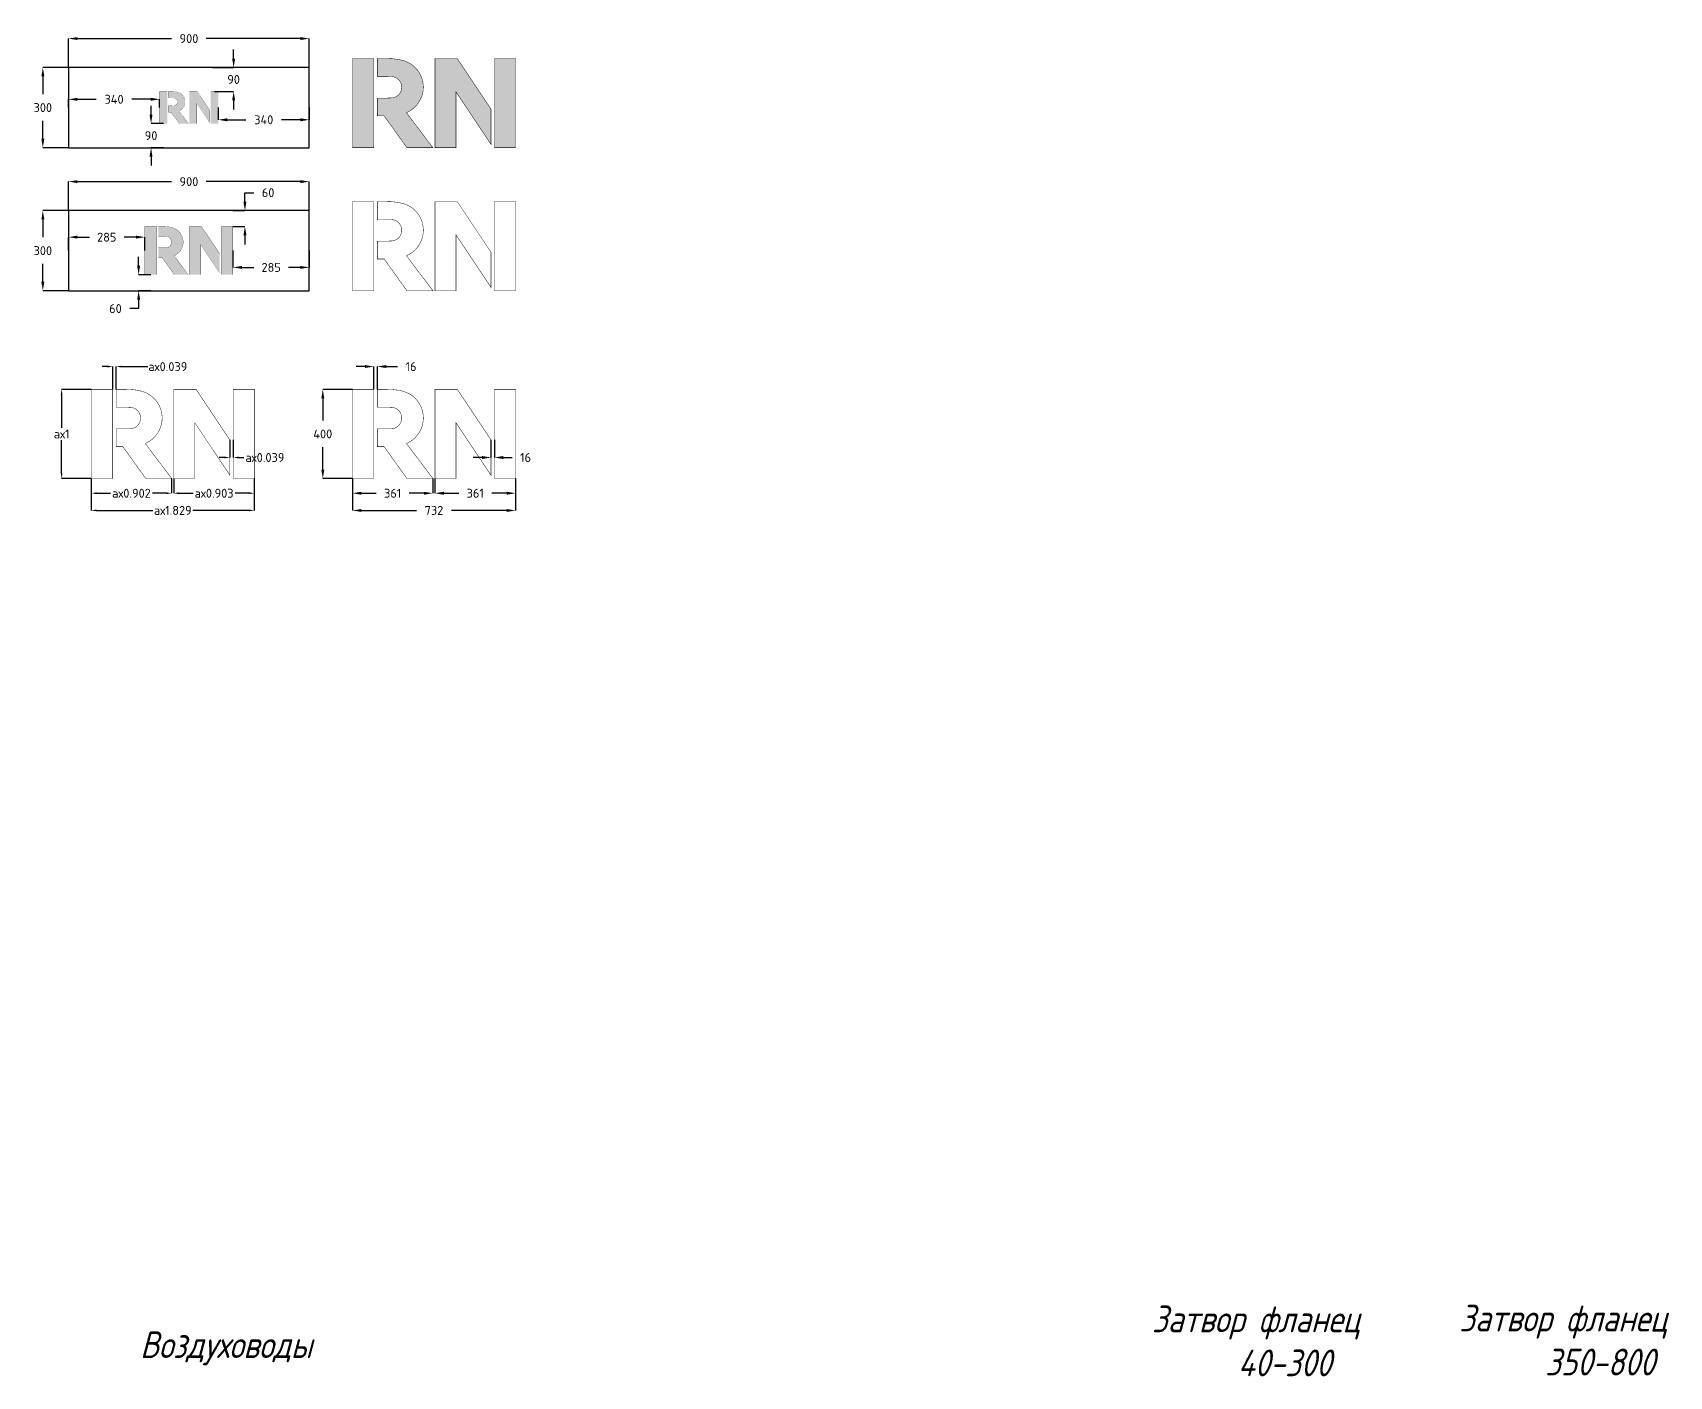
# Model space of a CAD drawing. Header units: metres. Extents: x -2077 to 53851, y -33309 to 16054.
# Drawn here: x 31529 to 49884, y -6448 to 8627 of the extents above; entities that cross this region are included whole.
import ezdxf

# ---------------------------------------------------------------- set-up
doc = ezdxf.new("R2010")
doc.units = ezdxf.units.M
doc.layers.add('Текст', color=7, linetype='Continuous', lineweight=5)
doc.styles.add('CIBT', font='romand.shx', dxfattribs={"width": 0.8, "oblique": 15})
doc.styles.add('Роман', font='isocpeur.ttf', dxfattribs={"height": 80})
doc.dimstyles.new('Роман', dxfattribs={"dimtxt": 130, "dimasz": 100, "dimexe": 0.18, "dimexo": 0.0625, "dimgap": 100, "dimtad": 0, "dimtih": 1, "dimtoh": 1, "dimdec": 0, "dimzin": 0, "dimdsep": 46, "dimtxsty": 'Роман', "dimcen": 0.09, "dimadec": 0, "dimazin": 0, "dimtfac": 1, "dimtdec": 0, "dimtofl": 0, "dimtmove": 0, "dimatfit": 3, "dimfxl": 1, "dimtolj": 1, "dimtzin": 0, "dimarcsym": 0})

# ---------------------------------------------------------------- blocks, each defined once
blk = doc.blocks.new('*D60')
at = {"color": 0, "lineweight": -2, "transparency": 16777216}
for p, q in [((32185, 3625), (32185, 3266)), ((34014, 3625), (34014, 3266)), ((32245, 3267), (32875, 3267)), ((33954, 3267), (33325, 3267))]:
    blk.add_line(p, q, dxfattribs=at)
at = {"color": 0, "transparency": 16777216}
for points in [[(32245, 3277), (32245, 3257), (32185, 3267)], [(33954, 3277), (33954, 3257), (34014, 3267)]]:
    blk.add_solid(points, dxfattribs=at)
at = {"layer": 'Defpoints', "color": 0, "transparency": 16777216}
for p in [(32185, 3625, 1), (34014, 3625, 1), (34014, 3267)]:
    blk.add_point(p, dxfattribs=at)
at = {"color": 0, "transparency": 16777216, "insert": (33100, 3267), "char_height": 100, "attachment_point": 5, "style": 'Роман'}
blk.add_mtext('\\A1;aх1.829', dxfattribs=at)
blk = doc.blocks.new('*D61')
at = {"color": 0, "lineweight": -2, "transparency": 16777216}
for p, q in [((32185, 4625), (31853, 4625)), ((31853, 4565), (31853, 4195)), ((31853, 3685), (31853, 4055)), ((32185, 3625), (31853, 3625))]:
    blk.add_line(p, q, dxfattribs=at)
at = {"color": 0, "transparency": 16777216}
for points in [[(31843, 4565), (31863, 4565), (31853, 4625)], [(31843, 3685), (31863, 3685), (31853, 3625)]]:
    blk.add_solid(points, dxfattribs=at)
at = {"layer": 'Defpoints', "color": 0, "transparency": 16777216}
for p in [(32185, 4625, 1), (31853, 3625), (32185, 3625)]:
    blk.add_point(p, dxfattribs=at)
at = {"color": 0, "transparency": 16777216, "insert": (31853, 4125), "char_height": 100, "attachment_point": 5, "style": 'Роман'}
blk.add_mtext('\\A1;aх1', dxfattribs=at)
blk = doc.blocks.new('*D62')
at = {"color": 0, "lineweight": -2, "transparency": 16777216}
for p, q in [((32185, 3624), (32185, 3460)), ((33087, 3625), (33087, 3460)), ((32245, 3460), (32401, 3460)), ((33027, 3460), (32871, 3460))]:
    blk.add_line(p, q, dxfattribs=at)
at = {"color": 0, "transparency": 16777216}
for points in [[(32245, 3470), (32245, 3450), (32185, 3460)], [(33027, 3470), (33027, 3450), (33087, 3460)]]:
    blk.add_solid(points, dxfattribs=at)
at = {"layer": 'Defpoints', "color": 0, "transparency": 16777216}
for p in [(32185, 3625), (33087, 3625, 1), (33087, 3460)]:
    blk.add_point(p, dxfattribs=at)
at = {"color": 0, "transparency": 16777216, "insert": (32636, 3460), "char_height": 100, "attachment_point": 5, "style": 'Роман'}
blk.add_mtext('\\A1;aх0.902', dxfattribs=at)
blk = doc.blocks.new('*D63')
at = {"color": 0, "lineweight": -2, "transparency": 16777216}
for p, q in [((33111, 3625), (33111, 3460)), ((34014, 3625), (34014, 3460)), ((33171, 3460), (33328, 3460)), ((33954, 3460), (33798, 3460))]:
    blk.add_line(p, q, dxfattribs=at)
at = {"color": 0, "transparency": 16777216}
for points in [[(33171, 3470), (33171, 3450), (33111, 3460)], [(33954, 3470), (33954, 3450), (34014, 3460)]]:
    blk.add_solid(points, dxfattribs=at)
at = {"layer": 'Defpoints', "color": 0, "transparency": 16777216}
for p in [(33111, 3625, 1), (34014, 3625), (34014, 3460)]:
    blk.add_point(p, dxfattribs=at)
at = {"color": 0, "transparency": 16777216, "insert": (33563, 3460), "char_height": 100, "attachment_point": 5, "style": 'Роман'}
blk.add_mtext('\\A1;aх0.903', dxfattribs=at)
blk = doc.blocks.new('*D64')
at = {"color": 0, "lineweight": -2, "transparency": 16777216}
for p, q in [((33739, 4059), (33739, 3861)), ((33778, 4059), (33778, 3861)), ((33679, 3861), (33619, 3861)), ((33838, 3861), (33898, 3861))]:
    blk.add_line(p, q, dxfattribs=at)
at = {"color": 0, "transparency": 16777216}
for points in [[(33679, 3871), (33679, 3851), (33739, 3861)], [(33838, 3871), (33838, 3851), (33778, 3861)]]:
    blk.add_solid(points, dxfattribs=at)
at = {"layer": 'Defpoints', "color": 0, "transparency": 16777216}
for p in [(33739, 4059, 1), (33778, 4059, 1), (33778, 3861)]:
    blk.add_point(p, dxfattribs=at)
at = {"color": 0, "transparency": 16777216, "insert": (34133, 3861), "char_height": 100, "attachment_point": 5, "style": 'Роман'}
blk.add_mtext('\\A1;aх0.039', dxfattribs=at)
blk = doc.blocks.new('*D65')
at = {"color": 0, "lineweight": -2, "transparency": 16777216}
for p, q in [((32366, 4881), (32306, 4881)), ((32426, 4625), (32426, 4881)), ((32465, 4625), (32465, 4881)), ((32525, 4881), (32819, 4881))]:
    blk.add_line(p, q, dxfattribs=at)
at = {"color": 0, "transparency": 16777216}
for points in [[(32366, 4891), (32366, 4871), (32426, 4881)], [(32525, 4891), (32525, 4871), (32465, 4881)]]:
    blk.add_solid(points, dxfattribs=at)
at = {"layer": 'Defpoints', "color": 0, "transparency": 16777216}
for p in [(32426, 4881), (32426, 4625, 1), (32465, 4625, 1)]:
    blk.add_point(p, dxfattribs=at)
at = {"color": 0, "transparency": 16777216, "insert": (33044, 4881), "char_height": 100, "attachment_point": 5, "style": 'Роман'}
blk.add_mtext('\\A1;aх0.039', dxfattribs=at)
blk = doc.blocks.new('*D66')
at = {"color": 0, "lineweight": -2, "transparency": 16777216}
for p, q in [((35115, 3625), (35115, 3266)), ((36944, 3625), (36944, 3266)), ((35215, 3267), (35834, 3267)), ((36844, 3267), (36224, 3267))]:
    blk.add_line(p, q, dxfattribs=at)
at = {"color": 0, "transparency": 16777216}
for points in [[(35215, 3283), (35215, 3250), (35115, 3267)], [(36844, 3283), (36844, 3250), (36944, 3267)]]:
    blk.add_solid(points, dxfattribs=at)
at = {"layer": 'Defpoints', "color": 0, "transparency": 16777216}
for p in [(35115, 3625, 1), (36944, 3625, 1), (36944, 3267)]:
    blk.add_point(p, dxfattribs=at)
at = {"color": 0, "transparency": 16777216, "insert": (36029, 3267), "char_height": 100, "attachment_point": 5, "style": 'Роман'}
blk.add_mtext('\\A1;732', dxfattribs=at)
blk = doc.blocks.new('*D67')
at = {"color": 0, "lineweight": -2, "transparency": 16777216}
for p, q in [((35115, 4625), (34782, 4625)), ((34782, 4525), (34782, 4275)), ((34782, 3725), (34782, 3975)), ((35115, 3625), (34782, 3625))]:
    blk.add_line(p, q, dxfattribs=at)
at = {"color": 0, "transparency": 16777216}
for points in [[(34766, 4525), (34799, 4525), (34782, 4625)], [(34766, 3725), (34799, 3725), (34782, 3625)]]:
    blk.add_solid(points, dxfattribs=at)
at = {"layer": 'Defpoints', "color": 0, "transparency": 16777216}
for p in [(35115, 4625, 1), (34782, 3625), (35115, 3625)]:
    blk.add_point(p, dxfattribs=at)
at = {"color": 0, "transparency": 16777216, "insert": (34782, 4125), "char_height": 100, "attachment_point": 5, "style": 'Роман'}
blk.add_mtext('\\A1;400', dxfattribs=at)
blk = doc.blocks.new('*D68')
at = {"color": 0, "lineweight": -2, "transparency": 16777216}
for p, q in [((35115, 3624), (35115, 3460)), ((36017, 3625), (36017, 3460)), ((35215, 3460), (35381, 3460)), ((35917, 3460), (35751, 3460))]:
    blk.add_line(p, q, dxfattribs=at)
at = {"color": 0, "transparency": 16777216}
for points in [[(35215, 3476), (35215, 3443), (35115, 3460)], [(35917, 3476), (35917, 3443), (36017, 3460)]]:
    blk.add_solid(points, dxfattribs=at)
at = {"layer": 'Defpoints', "color": 0, "transparency": 16777216}
for p in [(35115, 3625), (36017, 3625, 1), (36017, 3460)]:
    blk.add_point(p, dxfattribs=at)
at = {"color": 0, "transparency": 16777216, "insert": (35566, 3460), "char_height": 100, "attachment_point": 5, "style": 'Роман'}
blk.add_mtext('\\A1;361', dxfattribs=at)
blk = doc.blocks.new('*D69')
at = {"color": 0, "lineweight": -2, "transparency": 16777216}
for p, q in [((36040, 3625), (36040, 3460)), ((36944, 3625), (36944, 3460)), ((36140, 3460), (36307, 3460)), ((36844, 3460), (36677, 3460))]:
    blk.add_line(p, q, dxfattribs=at)
at = {"color": 0, "transparency": 16777216}
for points in [[(36140, 3477), (36140, 3443), (36040, 3460)], [(36844, 3477), (36844, 3443), (36944, 3460)]]:
    blk.add_solid(points, dxfattribs=at)
at = {"layer": 'Defpoints', "color": 0, "transparency": 16777216}
for p in [(36040, 3625, 1), (36944, 3625), (36944, 3460)]:
    blk.add_point(p, dxfattribs=at)
at = {"color": 0, "transparency": 16777216, "insert": (36492, 3460), "char_height": 100, "attachment_point": 5, "style": 'Роман'}
blk.add_mtext('\\A1;361', dxfattribs=at)
blk = doc.blocks.new('*D70')
at = {"color": 0, "lineweight": -2, "transparency": 16777216}
for p, q in [((36668, 4059), (36668, 3861)), ((36707, 4059), (36707, 3861)), ((36568, 3861), (36468, 3861)), ((36807, 3861), (36907, 3861))]:
    blk.add_line(p, q, dxfattribs=at)
at = {"color": 0, "transparency": 16777216}
for points in [[(36568, 3878), (36568, 3844), (36668, 3861)], [(36807, 3878), (36807, 3844), (36707, 3861)]]:
    blk.add_solid(points, dxfattribs=at)
at = {"layer": 'Defpoints', "color": 0, "transparency": 16777216}
for p in [(36668, 4059, 1), (36707, 4059, 1), (36707, 3861)]:
    blk.add_point(p, dxfattribs=at)
at = {"color": 0, "transparency": 16777216, "insert": (37057, 3861), "char_height": 100, "attachment_point": 5, "style": 'Роман'}
blk.add_mtext('\\A1;16', dxfattribs=at)
blk = doc.blocks.new('*D71')
at = {"color": 0, "lineweight": -2, "transparency": 16777216}
for p, q in [((35255, 4881), (35155, 4881)), ((35355, 4625), (35355, 4881)), ((35394, 4625), (35394, 4881)), ((35494, 4881), (35622, 4881))]:
    blk.add_line(p, q, dxfattribs=at)
at = {"color": 0, "transparency": 16777216}
for points in [[(35255, 4898), (35255, 4865), (35355, 4881)], [(35494, 4898), (35494, 4865), (35394, 4881)]]:
    blk.add_solid(points, dxfattribs=at)
at = {"layer": 'Defpoints', "color": 0, "transparency": 16777216}
for p in [(35355, 4881), (35355, 4625, 1), (35394, 4625, 1)]:
    blk.add_point(p, dxfattribs=at)
at = {"color": 0, "transparency": 16777216, "insert": (35772, 4881), "char_height": 100, "attachment_point": 5, "style": 'Роман'}
blk.add_mtext('\\A1;16', dxfattribs=at)
blk = doc.blocks.new('*D72')
at = {"color": 0, "lineweight": -2, "transparency": 16777216}
for p, q in [((31931, 8237), (31642, 8237)), ((31642, 8137), (31642, 7937)), ((31642, 7437), (31642, 7637)), ((31931, 7337), (31642, 7337))]:
    blk.add_line(p, q, dxfattribs=at)
at = {"color": 0, "transparency": 16777216}
for points in [[(31626, 8137), (31659, 8137), (31642, 8237)], [(31626, 7437), (31659, 7437), (31642, 7337)]]:
    blk.add_solid(points, dxfattribs=at)
at = {"layer": 'Defpoints', "color": 0, "transparency": 16777216}
for p in [(31931, 8237), (31642, 7337), (31931, 7337)]:
    blk.add_point(p, dxfattribs=at)
at = {"color": 0, "transparency": 16777216, "insert": (31642, 7787), "char_height": 100, "attachment_point": 5, "style": 'Роман'}
blk.add_mtext('\\A1;300', dxfattribs=at)
blk = doc.blocks.new('*D73')
at = {"color": 0, "lineweight": -2, "transparency": 16777216}
for p, q in [((31931, 8237), (31931, 8561)), ((32031, 8561), (33086, 8561)), ((34531, 8561), (33476, 8561)), ((34631, 8237), (34631, 8561))]:
    blk.add_line(p, q, dxfattribs=at)
at = {"color": 0, "transparency": 16777216}
for points in [[(32031, 8578), (32031, 8545), (31931, 8561)], [(34531, 8578), (34531, 8545), (34631, 8561)]]:
    blk.add_solid(points, dxfattribs=at)
at = {"layer": 'Defpoints', "color": 0, "transparency": 16777216}
for p in [(34631, 8561), (31931, 8237), (34631, 8237)]:
    blk.add_point(p, dxfattribs=at)
at = {"color": 0, "transparency": 16777216, "insert": (33281, 8561), "char_height": 100, "attachment_point": 5, "style": 'Роман'}
blk.add_mtext('\\A1;900', dxfattribs=at)
blk = doc.blocks.new('*D74')
at = {"color": 0, "lineweight": -2, "transparency": 16777216}
for p, q in [((31931, 7787), (31931, 7880)), ((32031, 7880), (32241, 7880)), ((32852, 7880), (32641, 7880)), ((32952, 7787), (32952, 7880))]:
    blk.add_line(p, q, dxfattribs=at)
at = {"color": 0, "transparency": 16777216}
for points in [[(32031, 7897), (32031, 7863), (31931, 7880)], [(32852, 7897), (32852, 7863), (32952, 7880)]]:
    blk.add_solid(points, dxfattribs=at)
at = {"layer": 'Defpoints', "color": 0, "transparency": 16777216}
for p in [(31931, 7787), (32952, 7880), (32952, 7787)]:
    blk.add_point(p, dxfattribs=at)
at = {"color": 0, "transparency": 16777216, "insert": (32441, 7880), "char_height": 100, "attachment_point": 5, "style": 'Роман'}
blk.add_mtext('\\A1;340', dxfattribs=at)
blk = doc.blocks.new('*D75')
at = {"color": 0, "lineweight": -2, "transparency": 16777216}
for p, q in [((33610, 7787), (33610, 7650)), ((34631, 7787), (34631, 7650)), ((33710, 7650), (33920, 7650)), ((34531, 7650), (34320, 7650))]:
    blk.add_line(p, q, dxfattribs=at)
at = {"color": 0, "transparency": 16777216}
for points in [[(33710, 7667), (33710, 7633), (33610, 7650)], [(34531, 7667), (34531, 7633), (34631, 7650)]]:
    blk.add_solid(points, dxfattribs=at)
at = {"layer": 'Defpoints', "color": 0, "transparency": 16777216}
for p in [(33610, 7787), (34631, 7787), (34631, 7650)]:
    blk.add_point(p, dxfattribs=at)
at = {"color": 0, "transparency": 16777216, "insert": (34120, 7650), "char_height": 100, "attachment_point": 5, "style": 'Роман'}
blk.add_mtext('\\A1;340', dxfattribs=at)
blk = doc.blocks.new('*D76')
at = {"color": 0, "lineweight": -2, "transparency": 16777216}
for p, q in [((33782, 8337), (33782, 8437)), ((33545, 8237), (33782, 8237)), ((33567, 7967), (33782, 7967)), ((33782, 7867), (33782, 7767))]:
    blk.add_line(p, q, dxfattribs=at)
at = {"color": 0, "transparency": 16777216}
for points in [[(33766, 8337), (33799, 8337), (33782, 8237)], [(33766, 7867), (33799, 7867), (33782, 7967)]]:
    blk.add_solid(points, dxfattribs=at)
at = {"layer": 'Defpoints', "color": 0, "transparency": 16777216}
for p in [(33545, 8237), (33567, 7967), (33782, 7967)]:
    blk.add_point(p, dxfattribs=at)
at = {"color": 0, "transparency": 16777216, "insert": (33782, 8102), "char_height": 100, "attachment_point": 5, "style": 'Роман'}
blk.add_mtext('\\A1;90', dxfattribs=at)
blk = doc.blocks.new('*D77')
at = {"color": 0, "lineweight": -2, "transparency": 16777216}
for p, q in [((32856, 7707), (32856, 7807)), ((32995, 7607), (32856, 7607)), ((32999, 7337), (32856, 7337)), ((32856, 7237), (32856, 7137))]:
    blk.add_line(p, q, dxfattribs=at)
at = {"color": 0, "transparency": 16777216}
for points in [[(32839, 7707), (32872, 7707), (32856, 7607)], [(32839, 7237), (32872, 7237), (32856, 7337)]]:
    blk.add_solid(points, dxfattribs=at)
at = {"layer": 'Defpoints', "color": 0, "transparency": 16777216}
for p in [(32856, 7607), (32995, 7607), (32999, 7337)]:
    blk.add_point(p, dxfattribs=at)
at = {"color": 0, "transparency": 16777216, "insert": (32856, 7472), "char_height": 100, "attachment_point": 5, "style": 'Роман'}
blk.add_mtext('\\A1;90', dxfattribs=at)
blk = doc.blocks.new('*D78')
at = {"color": 0, "lineweight": -2, "transparency": 16777216}
for p, q in [((31931, 6182), (31931, 6334)), ((32031, 6333), (32164, 6333)), ((32687, 6333), (32554, 6333)), ((32787, 6182), (32787, 6334))]:
    blk.add_line(p, q, dxfattribs=at)
at = {"color": 0, "transparency": 16777216}
for points in [[(32031, 6350), (32031, 6317), (31931, 6333)], [(32687, 6350), (32687, 6317), (32787, 6333)]]:
    blk.add_solid(points, dxfattribs=at)
at = {"layer": 'Defpoints', "color": 0, "transparency": 16777216}
for p in [(32787, 6333), (31931, 6182), (32787, 6182)]:
    blk.add_point(p, dxfattribs=at)
at = {"color": 0, "transparency": 16777216, "insert": (32359, 6333), "char_height": 100, "attachment_point": 5, "style": 'Роман'}
blk.add_mtext('\\A1;285', dxfattribs=at)
blk = doc.blocks.new('*D79')
at = {"color": 0, "lineweight": -2, "transparency": 16777216}
for p, q in [((33775, 6182), (33775, 5994)), ((34631, 6182), (34631, 5994)), ((33875, 5994), (34008, 5994)), ((34531, 5994), (34398, 5994))]:
    blk.add_line(p, q, dxfattribs=at)
at = {"color": 0, "transparency": 16777216}
for points in [[(33875, 6010), (33875, 5977), (33775, 5994)], [(34531, 6010), (34531, 5977), (34631, 5994)]]:
    blk.add_solid(points, dxfattribs=at)
at = {"layer": 'Defpoints', "color": 0, "transparency": 16777216}
for p in [(33775, 6182), (34631, 6182), (34631, 5994)]:
    blk.add_point(p, dxfattribs=at)
at = {"color": 0, "transparency": 16777216, "insert": (34203, 5994), "char_height": 100, "attachment_point": 5, "style": 'Роман'}
blk.add_mtext('\\A1;285', dxfattribs=at)
blk = doc.blocks.new('*D80')
at = {"color": 0, "lineweight": -2, "transparency": 16777216}
for p, q in [((33909, 6732), (33909, 6832)), ((33909, 6832), (34009, 6832)), ((33775, 6632), (33909, 6632)), ((33775, 6452), (33909, 6452)), ((33909, 6352), (33909, 6252))]:
    blk.add_line(p, q, dxfattribs=at)
at = {"color": 0, "transparency": 16777216}
for points in [[(33892, 6732), (33926, 6732), (33909, 6632)], [(33892, 6352), (33926, 6352), (33909, 6452)]]:
    blk.add_solid(points, dxfattribs=at)
at = {"layer": 'Defpoints', "color": 0, "transparency": 16777216}
for p in [(33775, 6632), (33909, 6632), (33775, 6452)]:
    blk.add_point(p, dxfattribs=at)
at = {"color": 0, "transparency": 16777216, "insert": (34169, 6832), "char_height": 100, "attachment_point": 5, "style": 'Роман'}
blk.add_mtext('\\A1;60', dxfattribs=at)
blk = doc.blocks.new('*D81')
at = {"color": 0, "lineweight": -2, "transparency": 16777216}
for p, q in [((32717, 6012), (32717, 6112)), ((32852, 5912), (32717, 5912)), ((32852, 5732), (32717, 5732)), ((32717, 5532), (32617, 5532)), ((32717, 5632), (32717, 5532))]:
    blk.add_line(p, q, dxfattribs=at)
at = {"color": 0, "transparency": 16777216}
for points in [[(32700, 6012), (32733, 6012), (32717, 5912)], [(32700, 5632), (32733, 5632), (32717, 5732)]]:
    blk.add_solid(points, dxfattribs=at)
at = {"layer": 'Defpoints', "color": 0, "transparency": 16777216}
for p in [(32852, 5912), (32717, 5732), (32852, 5732)]:
    blk.add_point(p, dxfattribs=at)
at = {"color": 0, "transparency": 16777216, "insert": (32457, 5532), "char_height": 100, "attachment_point": 5, "style": 'Роман'}
blk.add_mtext('\\A1;60', dxfattribs=at)
blk = doc.blocks.new('*D82')
at = {"color": 0, "lineweight": -2, "transparency": 16777216}
for p, q in [((31931, 6632), (31642, 6632)), ((31642, 6532), (31642, 6332)), ((31642, 5832), (31642, 6032)), ((31931, 5732), (31642, 5732))]:
    blk.add_line(p, q, dxfattribs=at)
at = {"color": 0, "transparency": 16777216}
for points in [[(31626, 6532), (31659, 6532), (31642, 6632)], [(31626, 5832), (31659, 5832), (31642, 5732)]]:
    blk.add_solid(points, dxfattribs=at)
at = {"layer": 'Defpoints', "color": 0, "transparency": 16777216}
for p in [(31931, 6632), (31642, 5732), (31931, 5732)]:
    blk.add_point(p, dxfattribs=at)
at = {"color": 0, "transparency": 16777216, "insert": (31642, 6182), "char_height": 100, "attachment_point": 5, "style": 'Роман'}
blk.add_mtext('\\A1;300', dxfattribs=at)
blk = doc.blocks.new('*D83')
at = {"color": 0, "lineweight": -2, "transparency": 16777216}
for p, q in [((31931, 6632), (31931, 6956)), ((32031, 6956), (33086, 6956)), ((34531, 6956), (33476, 6956)), ((34631, 6632), (34631, 6956))]:
    blk.add_line(p, q, dxfattribs=at)
at = {"color": 0, "transparency": 16777216}
for points in [[(32031, 6973), (32031, 6940), (31931, 6956)], [(34531, 6973), (34531, 6940), (34631, 6956)]]:
    blk.add_solid(points, dxfattribs=at)
at = {"layer": 'Defpoints', "color": 0, "transparency": 16777216}
for p in [(34631, 6956), (31931, 6632), (34631, 6632)]:
    blk.add_point(p, dxfattribs=at)
at = {"color": 0, "transparency": 16777216, "insert": (33281, 6956), "char_height": 100, "attachment_point": 5, "style": 'Роман'}
blk.add_mtext('\\A1;900', dxfattribs=at)

msp = doc.modelspace()

# ---------------------------------------------------------------- hatches: boundary and pattern name
h = msp.add_hatch(color=256)
h.dxf.hatch_style = 1
h.paths.add_polyline_path([(35355.3486, 8337.0424), (35114.7831, 8337.0424), (35114.7831, 7337.0424), (35355.3486, 7337.0424)])
h.paths.add_polyline_path([(35671.1423, 8318.4595, 0.0622329468), (35502.1768, 8337.0422), (35394.4118, 8337.0424), (35394.4118, 8137.0344), (35517.5717, 8137.0344), (35561.4592, 8134.8438, -0.8964682095), (35559.3039, 7895.4235), (35502.1768, 7893.6914), (35394.4118, 7893.6914), (35394.4118, 7693.6834), (35470.0357, 7693.6834), (35725.9827, 7337.042), (36016.8915, 7337.042), (35720.4192, 7729.9967, 0.7238909104)])
h.paths.add_polyline_path([(36276.73, 7962.2183), (36668.43, 7374.6606), (36668.43, 7770.462), (36290.7147, 8337.0424), (36276.73, 8337.0424), (36040.3714, 8337.0424), (36040.3714, 7337.0424), (36276.73, 7337.0424)])
h.paths.add_polyline_path([(36943.8521, 8337.0424), (36707.4934, 8337.0424), (36707.4934, 7337.0424), (36943.8521, 7337.0424)])
h = msp.add_hatch(color=256)
h.dxf.hatch_style = 1
h.paths.add_polyline_path([(33038.1052, 7967.0423), (32951.5017, 7967.0423), (32951.5017, 7607.0426), (33038.1052, 7607.0426)])
h = msp.add_hatch(color=256)
h.dxf.hatch_style = 1
h.paths.add_polyline_path([(33151.7908, 7960.3524, 0.0622329468), (33090.9633, 7967.0422), (33052.1679, 7967.0423), (33052.1679, 7895.0394), (33096.5054, 7895.0394), (33112.3049, 7894.2508, -0.8964682095), (33111.529, 7808.0596), (33090.9633, 7807.436), (33052.1679, 7807.436), (33052.1679, 7735.4332), (33079.3925, 7735.4332), (33171.5333, 7607.0424), (33276.2604, 7607.0424), (33169.5305, 7748.506, 0.7238909104)])
h = msp.add_hatch(color=256)
h.dxf.hatch_style = 1
h.paths.add_polyline_path([(33374.8367, 7967.0423), (33369.8022, 7967.0423), (33284.7132, 7967.0423), (33284.7132, 7607.0426), (33369.8022, 7607.0426), (33369.8022, 7832.1057), (33510.8141, 7620.5851), (33510.8141, 7763.0735)])
h = msp.add_hatch(color=256)
h.dxf.hatch_style = 1
h.paths.add_polyline_path([(33609.9659, 7967.0423), (33524.8769, 7967.0423), (33524.8769, 7607.0426), (33609.9659, 7607.0426)])
h = msp.add_hatch(color=256)
h.dxf.hatch_style = 1
h.paths.add_polyline_path([(32916.7906, 6451.9868), (32786.8852, 6451.9868), (32786.8852, 5911.9868), (32916.7906, 5911.9868)])
h = msp.add_hatch(color=256)
h.dxf.hatch_style = 1
h.paths.add_polyline_path([(33087.3191, 6441.952, 0.0622329468), (32996.0778, 6451.9867), (32937.8847, 6451.9868), (32937.8847, 6343.9825), (33004.391, 6343.9825), (33028.0902, 6342.7996, -0.8964682095), (33026.9264, 6213.5126), (32996.0778, 6212.5773), (32937.8847, 6212.5773), (32937.8847, 6104.5729), (32978.7216, 6104.5729), (33116.933, 5911.9866), (33274.0237, 5911.9866), (33113.9286, 6124.1821, 0.7238909104)])
h = msp.add_hatch(color=256)
h.dxf.hatch_style = 1
h.paths.add_polyline_path([(33421.8882, 6451.9868), (33414.3365, 6451.9868), (33286.7028, 6451.9868), (33286.7028, 5911.9868), (33414.3365, 5911.9868), (33414.3365, 6249.5818), (33625.8545, 5932.3006), (33625.8545, 6146.0334)])
h = msp.add_hatch(color=256)
h.dxf.hatch_style = 1
h.paths.add_polyline_path([(33774.5824, 6451.9868), (33646.9487, 6451.9868), (33646.9487, 5911.9868), (33774.5824, 5911.9868)])

# ---------------------------------------------------------------- linework, layer by layer
for points, const_width in [([(35114.7831, 8337.0424), (35355.3486, 8337.0424), (35355.3486, 7337.0424), (35114.7831, 7337.0424)], 5), ([(36707.4934, 8337.0424), (36943.8521, 8337.0424), (36943.8521, 7337.0424), (36707.4934, 7337.0424)], 5), ([(32951.5017, 7967.0423), (33038.1052, 7967.0423), (33038.1052, 7607.0426), (32951.5017, 7607.0426)], 1.8), ([(33524.8769, 7967.0423), (33609.9659, 7967.0423), (33609.9659, 7607.0426), (33524.8769, 7607.0426)], 1.8), ([(35114.7831, 6731.9868), (35355.3486, 6731.9868), (35355.3486, 5731.9868), (35114.7831, 5731.9868)], 5), ([(36707.4934, 6731.9868), (36943.8521, 6731.9868), (36943.8521, 5731.9868), (36707.4934, 5731.9868)], 5), ([(32786.8852, 6451.9868), (32916.7906, 6451.9868), (32916.7906, 5911.9868), (32786.8852, 5911.9868)], 2.7), ([(33646.9487, 6451.9868), (33774.5824, 6451.9868), (33774.5824, 5911.9868), (33646.9487, 5911.9868)], 2.7), ([(32185.306, 4625.3248), (32425.8715, 4625.3248), (32425.8715, 3625.3248), (32185.306, 3625.3248)], 5), ([(33778.0163, 4625.3248), (34014.375, 4625.3248), (34014.375, 3625.3248), (33778.0163, 3625.3248)], 5), ([(35114.7831, 4625.3248), (35355.3486, 4625.3248), (35355.3486, 3625.3248), (35114.7831, 3625.3248)], 5), ([(36707.4934, 4625.3248), (36943.8521, 4625.3248), (36943.8521, 3625.3248), (36707.4934, 3625.3248)], 5)]:
    msp.add_lwpolyline(points, close=True, dxfattribs=dict(const_width=const_width))
at = {"flags": 128}
for points, const_width in [([(35720.3792, 7730.0497), (36016.8915, 7337.042), (35725.9827, 7337.042), (35470.0357, 7693.6834), (35394.4118, 7693.6834), (35394.4118, 7893.6914), (35502.1768, 7893.6914), (35559.3039, 7895.4235, 0.8964682095), (35561.4592, 8134.8438), (35517.5717, 8137.0344), (35394.4118, 8137.0344), (35394.4118, 8337.0424), (35502.1768, 8337.0422, -0.0621303546), (35670.8697, 8318.5244, -0.7242344789), (35720.4192, 7729.9967)], 5), ([(33169.5161, 7748.5251), (33276.2604, 7607.0424), (33171.5333, 7607.0424), (33079.3925, 7735.4332), (33052.1679, 7735.4332), (33052.1679, 7807.436), (33090.9633, 7807.436), (33111.529, 7808.0596, 0.8964682095), (33112.3049, 7894.2508), (33096.5054, 7895.0394), (33052.1679, 7895.0394), (33052.1679, 7967.0423), (33090.9633, 7967.0422, -0.0621303546), (33151.6927, 7960.3758, -0.7242344789), (33169.5305, 7748.506)], 1.8), ([(35720.3792, 6124.9941), (36016.8915, 5731.9864), (35725.9827, 5731.9864), (35470.0357, 6088.6278), (35394.4118, 6088.6278), (35394.4118, 6288.6358), (35502.1768, 6288.6358), (35559.3039, 6290.3679, 0.8964682095), (35561.4592, 6529.7882), (35517.5717, 6531.9788), (35394.4118, 6531.9788), (35394.4118, 6731.9868), (35502.1768, 6731.9866, -0.0621303546), (35670.8697, 6713.4688, -0.7242344789), (35720.4192, 6124.9411)], 5), ([(33113.907, 6124.2107), (33274.0237, 5911.9866), (33116.933, 5911.9866), (32978.7216, 6104.5729), (32937.8847, 6104.5729), (32937.8847, 6212.5773), (32996.0778, 6212.5773), (33026.9264, 6213.5126, 0.8964682095), (33028.0902, 6342.7996), (33004.391, 6343.9825), (32937.8847, 6343.9825), (32937.8847, 6451.9868), (32996.0778, 6451.9867, -0.0621303546), (33087.1719, 6441.9871, -0.7242344789), (33113.9286, 6124.1821)], 2.7), ([(32790.902, 4018.3321), (33087.4144, 3625.3244), (32796.5056, 3625.3244), (32540.5586, 3981.9657), (32464.9347, 3981.9657), (32464.9347, 4181.9738), (32572.6997, 4181.9738), (32629.8268, 4183.7058, 0.8964682095), (32631.9821, 4423.1262), (32588.0946, 4425.3167), (32464.9347, 4425.3167), (32464.9347, 4625.3248), (32572.6997, 4625.3246, -0.0621303546), (32741.3926, 4606.8067, -0.7242344789), (32790.942, 4018.279)], 5), ([(35720.3792, 4018.3321), (36016.8915, 3625.3244), (35725.9827, 3625.3244), (35470.0357, 3981.9657), (35394.4118, 3981.9657), (35394.4118, 4181.9738), (35502.1768, 4181.9738), (35559.3039, 4183.7058, 0.8964682095), (35561.4592, 4423.1262), (35517.5717, 4425.3167), (35394.4118, 4425.3167), (35394.4118, 4625.3248), (35502.1768, 4625.3246, -0.0621303546), (35670.8697, 4606.8067, -0.7242344789), (35720.4192, 4018.279)], 5)]:
    msp.add_lwpolyline(points, format="xyb", dxfattribs=dict(at, const_width=const_width))
for points, const_width in [([(36276.73, 8337.0424), (36040.3714, 8337.0424), (36040.3714, 7337.0424), (36276.73, 7337.0424), (36276.73, 7962.2183), (36668.43, 7374.6606), (36668.43, 7770.462), (36290.7147, 8337.0424)], 5), ([(33369.8022, 7967.0423), (33284.7132, 7967.0423), (33284.7132, 7607.0426), (33369.8022, 7607.0426), (33369.8022, 7832.1057), (33510.8141, 7620.5851), (33510.8141, 7763.0735), (33374.8367, 7967.0423)], 1.8), ([(36276.73, 6731.9868), (36040.3714, 6731.9868), (36040.3714, 5731.9868), (36276.73, 5731.9868), (36276.73, 6357.1627), (36668.43, 5769.605), (36668.43, 6165.4064), (36290.7147, 6731.9868)], 5), ([(33414.3365, 6451.9868), (33286.7028, 6451.9868), (33286.7028, 5911.9868), (33414.3365, 5911.9868), (33414.3365, 6249.5818), (33625.8545, 5932.3006), (33625.8545, 6146.0334), (33421.8882, 6451.9868)], 2.7), ([(33347.2529, 4625.3248), (33110.8943, 4625.3248), (33110.8943, 3625.3248), (33347.2529, 3625.3248), (33347.2529, 4250.5007), (33738.9529, 3662.943), (33738.9529, 4058.7443), (33361.2376, 4625.3248)], 5), ([(36276.73, 4625.3248), (36040.3714, 4625.3248), (36040.3714, 3625.3248), (36276.73, 3625.3248), (36276.73, 4250.5007), (36668.43, 3662.943), (36668.43, 4058.7443), (36290.7147, 4625.3248)], 5)]:
    msp.add_lwpolyline(points, close=True, dxfattribs=dict(at, const_width=const_width))
for points in [[(31930.7338, 7337.0424), (34630.7338, 7337.0424), (34630.7338, 8237.0424), (31930.7338, 8237.0424)], [(31930.7349, 7337.0428), (34630.7327, 7337.0428), (34630.7327, 8237.042), (31930.7349, 8237.042)], [(31930.7338, 5731.9868), (34630.7338, 5731.9868), (34630.7338, 6631.9868), (31930.7338, 6631.9868)]]:
    msp.add_lwpolyline(points, close=True)

# ---------------------------------------------------------------- texts
at = {"layer": 'Текст', "style": 'CIBT', "oblique": 15, "width": 0.8}
for s, p in [('Затвор фланец', (44081.6188, -5954.1072, 75.2641)), ('Затвор фланец', (47528.2359, -5944.6482, 75.2641)), ('Воздуховоды', (32732.8193, -6243.3947)), ('40-300', (45045.738, -6447.8169, 75.2641)), ('350-800', (48492.3551, -6438.3579, 75.2641))]:
    msp.add_text(s, height=300, dxfattribs=at).set_placement(p)

# ---------------------------------------------------------------- dimensions: what is measured, and where the dimension line sits
at = {"color": 253}
for base, p1, p2, picture, middle in [((34630.7327, 8561.2946), (31930.7349, 8237.0424), (34630.7327, 8237.042), '*D73', (33280.7338, 8561.2946)), ((34630.7315, 6956.2394), (31930.7338, 6631.9872), (34630.7315, 6631.9868), '*D83', (33280.7327, 6956.2394)), ((34630.7338, 5993.7262), (33774.5824, 6181.9868), (34630.7338, 6181.9868), '*D79', (34202.6581, 5993.7262))]:
    dim = msp.add_linear_dim(base=base, p1=p1, p2=p2, dimstyle='Роман', override={"dimlfac": 0.333333}, dxfattribs=at)
    dim.commit()
    dim.dimension.update_dxf_attribs({"geometry": picture, "text_midpoint": middle})
for base, p1, p2, picture, middle in [((33782.2886, 7967.0423), (33545.2388, 8237.0424), (33567.4214, 7967.0423), '*D76', (33782.2886, 8102.0423)), ((32855.6985, 7607.0426), (32999.0054, 7337.0428), (32994.8034, 7607.0426), '*D77', (32855.6985, 7472.0427))]:
    dim = msp.add_linear_dim(base=base, p1=p1, p2=p2, angle=90, dimstyle='Роман', override={"dimlfac": 0.333333}, dxfattribs=at)
    dim.commit()
    dim.dimension.update_dxf_attribs({"geometry": picture, "text_midpoint": middle, "dimtype": 160})
for base, p1, p2, picture, middle in [((31642.4697, 7337.0428), (31930.7338, 8237.0424), (31930.7338, 7337.0428), '*D72', (31642.4697, 7787.0426)), ((33909.1, 6631.9868), (33774.5824, 6451.9868), (33774.5824, 6631.9868), '*D80', (34169.1, 6831.9868)), ((31642.4685, 5731.9876), (31930.7327, 6631.9872), (31930.7327, 5731.9876), '*D82', (31642.4685, 6181.9874)), ((32716.6984, 5731.9868), (32851.8379, 5911.9868), (32851.8379, 5731.9868), '*D81', (32456.6984, 5531.9868))]:
    dim = msp.add_linear_dim(base=base, p1=p1, p2=p2, angle=90, dimstyle='Роман', override={"dimlfac": 0.333333}, dxfattribs=at)
    dim.commit()
    dim.dimension.update_dxf_attribs({"geometry": picture, "text_midpoint": middle})
for base, p1, p2, picture, middle in [((32951.5017, 7880.035), (31930.7349, 7787.0424), (32951.5017, 7787.0424), '*D74', (32441.1183, 7880.035)), ((34630.7327, 7649.9206), (33609.9659, 7787.0424), (34630.7327, 7787.0424), '*D75', (34120.3493, 7649.9206)), ((32786.8852, 6333.4141), (31930.7338, 6181.9868), (32786.8852, 6181.9868), '*D78', (32358.8095, 6333.4141))]:
    dim = msp.add_linear_dim(base=base, p1=p1, p2=p2, dimstyle='Роман', override={"dimlfac": 0.333333}, dxfattribs=at)
    dim.commit()
    dim.dimension.update_dxf_attribs({"geometry": picture, "text_midpoint": middle, "dimtype": 160})
at = {"color": 254}
for base, p1, p2, override, picture, middle in [((32425.8715, 4881.3019, -0.7), (32464.9351, 4625.3248), (32425.8715, 4625.3248), {"dimasz": 60, "dimgap": 10, "dimdec": 3, "dimlfac": 0.001, "dimpost": 'aх<>'}, '*D65', (33044.4351, 4881.3019, -0.7)), ((35355.3486, 4881.3019, -0.7), (35394.4122, 4625.3248), (35355.3486, 4625.3248), {"dimlfac": 0.4}, '*D71', (35772.4122, 4881.3019, -0.7))]:
    dim = msp.add_linear_dim(base=base, p1=p1, p2=p2, dimstyle='Роман', override=override, dxfattribs=at)
    dim.commit()
    dim.dimension.update_dxf_attribs({"geometry": picture, "text_midpoint": middle, "dimtype": 160})
for base, p1, p2, override, picture, middle in [((31852.6915, 3625.2623, -0.7), (32185.306, 4625.3248), (32185.306, 3625.2623, -0.7), {"dimasz": 60, "dimgap": 20, "dimdec": 0, "dimlfac": 0.001, "dimpost": 'aх<>'}, '*D61', (31852.6915, 4125.2935, -0.7)), ((34782.1686, 3625.2623, -0.7), (35114.7831, 4625.3248), (35114.7831, 3625.2623, -0.7), {"dimlfac": 0.4}, '*D67', (34782.1686, 4125.2935, -0.7))]:
    dim = msp.add_linear_dim(base=base, p1=p1, p2=p2, angle=90, dimstyle='Роман', override=override, dxfattribs=at)
    dim.commit()
    dim.dimension.update_dxf_attribs({"geometry": picture, "text_midpoint": middle})
for base, p1, p2, override, picture, middle in [((33778.0163, 3860.8436, -0.7), (33738.9529, 4058.7443), (33778.0163, 4058.7443, 0), {"dimasz": 60, "dimgap": 20, "dimdec": 3, "dimlfac": 0.001, "dimpost": 'aх<>'}, '*D64', (34133.0163, 3860.8436, -0.7)), ((36707.4934, 3860.8436, -0.7), (36668.43, 4058.7443), (36707.4934, 4058.7443, 0), {"dimlfac": 0.4}, '*D70', (37057.4934, 3860.8436, -0.7)), ((34014.375, 3266.5467, -0.7), (32185.306, 3625.3248, 0), (34014.375, 3625.3248, 0), {"dimasz": 60, "dimgap": 20, "dimdec": 3, "dimlfac": 0.001, "dimpost": 'aх<>'}, '*D60', (33099.8405, 3266.5467, -0.7)), ((33087.4144, 3459.7608, -0.7), (32185.306, 3624.5263, -0.7), (33087.4144, 3625.3244, 0), {"dimasz": 60, "dimgap": 20, "dimdec": 3, "dimlfac": 0.001, "dimpost": 'aх<>'}, '*D62', (32636.3602, 3459.7608, -0.7)), ((34014.375, 3459.9408, -0.7), (33110.8943, 3625.3248, 0), (34014.375, 3625.2623, -0.7), {"dimasz": 60, "dimgap": 20, "dimdec": 3, "dimlfac": 0.001, "dimpost": 'aх<>'}, '*D63', (33562.6346, 3459.9408, -0.7)), ((36943.8521, 3266.5467, -0.7), (35114.7831, 3625.3248, 0), (36943.8521, 3625.3248, 0), {"dimlfac": 0.4}, '*D66', (36029.3176, 3266.5467, -0.7)), ((36016.8915, 3459.7608, -0.7), (35114.7831, 3624.5263, -0.7), (36016.8915, 3625.3244, 0), {"dimlfac": 0.4}, '*D68', (35565.8373, 3459.7608, -0.7)), ((36943.8521, 3459.9408, -0.7), (36040.3714, 3625.3248, 0), (36943.8521, 3625.2623, -0.7), {"dimlfac": 0.4}, '*D69', (36492.1117, 3459.9408, -0.7))]:
    dim = msp.add_linear_dim(base=base, p1=p1, p2=p2, dimstyle='Роман', override=override, dxfattribs=at)
    dim.commit()
    dim.dimension.update_dxf_attribs({"geometry": picture, "text_midpoint": middle})

doc.saveas('drawing.dxf')
